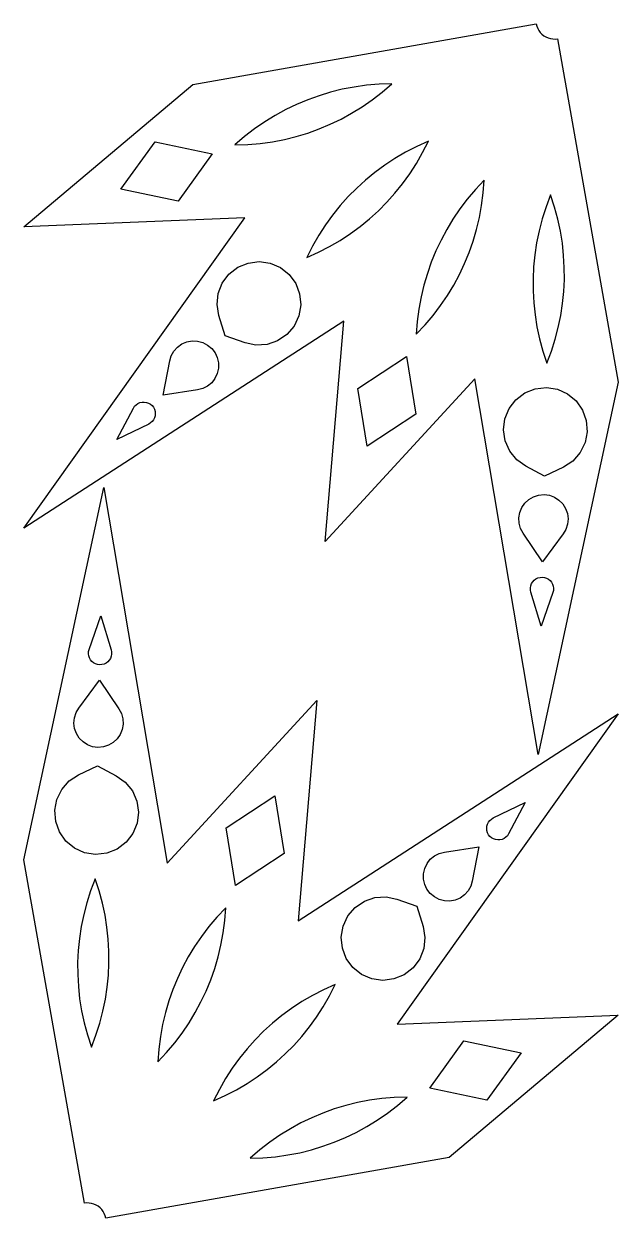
# Model space of a CAD drawing. Header units: metres. Extents: x 10 to 1102, y -2206 to -10.
import ezdxf

# ---------------------------------------------------------------- set-up
doc = ezdxf.new("R2010")
doc.units = ezdxf.units.M

msp = doc.modelspace()

# ---------------------------------------------------------------- linework, layer by layer
at = {"layer": 'CONTOUR'}
for points in [[(1102.4, -668.88), (955.74, -1353.82), (839.09, -663.14), (563.82, -961.78), (598.03, -557.07), (10, -937.68), (415.9, -366.82), (10.08, -383.34), (320.45, -121.35), (951.95, -10), (953, -14.29), (954.6, -18.4), (956.73, -22.27), (959.34, -25.83), (962.39, -29.02), (965.83, -31.79), (969.61, -34.08), (973.65, -35.85), (977.89, -37.09), (982.25, -37.76), (986.66, -37.86), (991.05, -37.38)], [(10, -1547.62), (156.66, -862.68), (273.31, -1553.36), (548.59, -1254.72), (514.38, -1659.44), (1102.4, -1278.82), (696.5, -1849.69), (1102.33, -1833.16), (791.96, -2095.15), (160.45, -2206.5), (159.4, -2202.21), (157.8, -2198.1), (155.68, -2194.23), (153.07, -2190.67), (150.01, -2187.48), (146.57, -2184.72), (142.8, -2182.43), (138.76, -2180.65), (134.52, -2179.41), (130.15, -2178.74), (125.74, -2178.65), (121.35, -2179.13)]]:
    msp.add_lwpolyline(points, close=True, dxfattribs=at)
at = {"layer": 'HOLES'}
for points in [[(686.37, -120.35), (662.93, -121.05), (639.97, -122.99), (617.47, -126.1), (595.41, -130.34), (573.78, -135.68), (552.56, -142.09), (531.76, -149.57), (511.37, -158.11), (491.39, -167.71), (471.84, -178.39), (452.71, -190.17), (434.02, -203.08), (415.78, -217.16), (398.03, -232.48), (421.46, -231.77), (444.42, -229.84), (466.92, -226.73), (488.98, -222.48), (510.62, -217.15), (531.83, -210.73), (552.63, -203.25), (573.02, -194.71), (593, -185.11), (612.56, -174.43), (631.69, -162.65), (650.38, -149.74), (668.61, -135.66)], [(356.09, -248.79), (293.35, -335.78), (188.32, -314.02), (251.06, -227.03)], [(753.58, -225.86), (732.2, -235.48), (711.73, -246.05), (692.13, -257.53), (673.37, -269.89), (655.43, -283.11), (638.28, -297.15), (621.93, -312.02), (606.36, -327.71), (591.58, -344.23), (577.6, -361.58), (564.43, -379.78), (552.1, -398.86), (540.65, -418.85), (530.1, -439.79), (551.49, -430.17), (571.95, -419.6), (591.55, -408.12), (610.31, -395.76), (628.26, -382.54), (645.4, -368.5), (661.76, -353.63), (677.33, -337.93), (692.11, -321.42), (706.09, -304.07), (719.26, -285.87), (731.58, -266.79), (743.04, -246.8)], [(856.06, -297.61), (839.99, -314.68), (825.12, -332.28), (811.41, -350.39), (798.81, -368.99), (787.29, -388.06), (776.82, -407.6), (767.4, -427.6), (759.02, -448.06), (751.69, -468.97), (745.41, -490.35), (740.21, -512.21), (736.12, -534.55), (733.19, -557.4), (731.46, -580.79), (747.54, -563.72), (762.4, -546.11), (776.11, -528), (788.71, -509.41), (800.23, -490.33), (810.7, -470.79), (820.12, -450.8), (828.5, -430.34), (835.83, -409.43), (842.11, -388.04), (847.31, -366.19), (851.4, -343.85), (854.33, -320.99)], [(978.2, -324.69), (969.88, -346.61), (962.88, -368.56), (957.14, -390.54), (952.62, -412.54), (949.27, -434.57), (947.08, -456.63), (946.03, -478.71), (946.12, -500.82), (947.35, -522.95), (949.73, -545.1), (953.29, -567.28), (958.06, -589.49), (964.09, -611.73), (971.45, -633.99), (979.77, -612.07), (986.76, -590.12), (992.5, -568.14), (997.03, -546.13), (1000.37, -524.1), (1002.56, -502.05), (1003.61, -479.97), (1003.53, -457.86), (1002.3, -435.73), (999.92, -413.58), (996.36, -391.39), (991.58, -369.19), (985.55, -346.95)], [(379.76, -583.71), (368.44, -546.45), (365.15, -526.22), (367.32, -505.84), (374.8, -486.75), (387.05, -470.32), (403.2, -457.71), (422.12, -449.81), (442.45, -447.18), (462.75, -450.02), (481.58, -458.12), (497.6, -470.91), (509.67, -487.47), (516.94, -506.64), (518.89, -527.04), (515.39, -547.24), (506.67, -565.79), (493.36, -581.38), (476.41, -592.9), (457.02, -599.54), (436.56, -600.82), (416.49, -596.65)], [(265.99, -692.63), (278.07, -629.85), (280.99, -620.38), (285.9, -611.78), (292.56, -604.45), (300.65, -598.73), (309.78, -594.91), (319.53, -593.16), (329.43, -593.57), (339, -596.12), (347.79, -600.69), (355.38, -607.05), (361.41, -614.91), (365.59, -623.89), (367.71, -633.57), (367.69, -643.47), (365.52, -653.14), (361.3, -662.1), (355.24, -669.93), (347.63, -676.26), (338.82, -680.79), (329.23, -683.3)], [(713.34, -621.97), (730.49, -727.85), (640.84, -786.73), (623.69, -680.86)], [(966.91, -842.06), (932.56, -823.72), (915.92, -811.74), (903.05, -795.79), (894.84, -777.01), (891.88, -756.73), (894.38, -736.39), (902.17, -717.43), (914.69, -701.2), (931.06, -688.85), (950.1, -681.27), (970.47, -678.98), (990.72, -682.15), (1009.41, -690.56), (1025.22, -703.61), (1037.02, -720.37), (1043.97, -739.65), (1045.59, -760.08), (1041.75, -780.22), (1032.73, -798.62), (1019.17, -813.99), (1002.03, -825.24)], [(180.66, -774.31), (211.4, -716.78), (213.63, -713.42), (216.44, -710.54), (219.74, -708.25), (223.42, -706.61), (227.34, -705.69), (231.36, -705.52), (235.34, -706.1), (239.14, -707.43), (242.63, -709.44), (245.67, -712.08), (248.17, -715.23), (250.03, -718.8), (251.19, -722.66), (251.6, -726.66), (251.26, -730.67), (250.17, -734.55), (248.37, -738.15), (245.93, -741.35), (242.93, -744.03), (239.48, -746.11)], [(963.47, -999.53), (927.62, -946.59), (923, -937.84), (920.38, -928.28), (919.91, -918.39), (921.59, -908.63), (925.34, -899.46), (931, -891.33), (938.29, -884.63), (946.86, -879.66), (956.3, -876.67), (966.17, -875.81), (975.99, -877.1), (985.3, -880.5), (993.64, -885.83), (1000.63, -892.85), (1005.93, -901.22), (1009.28, -910.54), (1010.54, -920.37), (1009.63, -930.23), (1006.6, -939.66), (1001.6, -948.21)], [(960.9, -1117.62), (941.95, -1055.2), (941.15, -1051.26), (941.11, -1047.23), (941.82, -1043.27), (943.26, -1039.51), (945.38, -1036.09), (948.1, -1033.13), (951.33, -1030.73), (954.96, -1028.98), (958.84, -1027.94), (962.86, -1027.65), (966.86, -1028.11), (970.7, -1029.32), (974.24, -1031.23), (977.36, -1033.77), (979.96, -1036.85), (981.92, -1040.36), (983.2, -1044.17), (983.74, -1048.16), (983.51, -1052.18), (982.54, -1056.09)], [(151.51, -1098.88), (170.45, -1161.3), (171.25, -1165.24), (171.3, -1169.27), (170.59, -1173.23), (169.15, -1176.99), (167.03, -1180.41), (164.3, -1183.37), (161.07, -1185.77), (157.45, -1187.53), (153.56, -1188.56), (149.55, -1188.86), (145.55, -1188.39), (141.71, -1187.18), (138.16, -1185.27), (135.04, -1182.74), (132.45, -1179.66), (130.48, -1176.15), (129.2, -1172.33), (128.67, -1168.34), (128.89, -1164.32), (129.86, -1160.41)], [(148.93, -1216.97), (184.78, -1269.91), (189.41, -1278.67), (192.02, -1288.22), (192.5, -1298.11), (190.82, -1307.88), (187.06, -1317.04), (181.4, -1325.17), (174.11, -1331.88), (165.54, -1336.84), (156.1, -1339.83), (146.23, -1340.7), (136.41, -1339.4), (127.11, -1336), (118.76, -1330.67), (111.77, -1323.65), (106.48, -1315.28), (103.12, -1305.96), (101.87, -1296.14), (102.78, -1286.27), (105.81, -1276.84), (110.81, -1268.29)], [(145.5, -1374.44), (179.85, -1392.78), (196.48, -1404.76), (209.36, -1420.71), (217.57, -1439.49), (220.52, -1459.77), (218.02, -1480.12), (210.23, -1499.08), (197.71, -1515.3), (181.35, -1527.65), (162.31, -1535.24), (141.94, -1537.52), (121.69, -1534.35), (102.99, -1525.94), (87.19, -1512.89), (75.39, -1496.13), (68.43, -1476.85), (66.82, -1456.42), (70.66, -1436.28), (79.68, -1417.88), (93.24, -1402.51), (110.38, -1391.27)], [(399.07, -1594.53), (381.92, -1488.65), (471.56, -1429.77), (488.71, -1535.65)], [(931.75, -1442.19), (901, -1499.72), (898.78, -1503.08), (895.96, -1505.96), (892.66, -1508.26), (888.98, -1509.9), (885.07, -1510.82), (881.04, -1510.99), (877.06, -1510.4), (873.26, -1509.07), (869.78, -1507.06), (866.73, -1504.43), (864.24, -1501.27), (862.38, -1497.7), (861.22, -1493.85), (860.8, -1489.84), (861.15, -1485.83), (862.24, -1481.96), (864.04, -1478.36), (866.48, -1475.16), (869.48, -1472.47), (872.93, -1470.4)], [(846.42, -1523.88), (834.34, -1586.65), (831.41, -1596.12), (826.51, -1604.72), (819.85, -1612.06), (811.76, -1617.77), (802.62, -1621.59), (792.87, -1623.34), (782.97, -1622.93), (773.4, -1620.38), (764.61, -1615.81), (757.02, -1609.45), (751, -1601.59), (746.82, -1592.61), (744.69, -1582.94), (744.71, -1573.03), (746.88, -1563.37), (751.1, -1554.4), (757.16, -1546.57), (764.78, -1540.24), (773.59, -1535.71), (783.17, -1533.21)], [(134.21, -1891.81), (142.53, -1869.89), (149.52, -1847.94), (155.26, -1825.96), (159.78, -1803.96), (163.13, -1781.93), (165.32, -1759.87), (166.37, -1737.79), (166.29, -1715.69), (165.06, -1693.56), (162.68, -1671.4), (159.12, -1649.22), (154.34, -1627.01), (148.31, -1604.78), (140.96, -1582.51), (132.64, -1604.43), (125.64, -1626.39), (119.9, -1648.36), (115.38, -1670.37), (112.03, -1692.4), (109.84, -1714.45), (108.79, -1736.54), (108.88, -1758.64), (110.1, -1780.77), (112.49, -1802.93), (116.05, -1825.11), (120.82, -1847.32), (126.85, -1869.55)], [(732.64, -1632.79), (743.96, -1670.05), (747.25, -1690.28), (745.08, -1710.66), (737.61, -1729.75), (725.36, -1746.18), (709.2, -1758.8), (690.29, -1766.69), (669.96, -1769.32), (649.66, -1766.48), (630.83, -1758.38), (614.81, -1745.59), (602.73, -1729.03), (595.46, -1709.86), (593.51, -1689.46), (597.02, -1669.27), (605.73, -1650.71), (619.04, -1635.12), (635.99, -1623.6), (655.39, -1616.96), (675.84, -1615.69), (695.91, -1619.86)], [(256.34, -1918.89), (272.42, -1901.82), (287.28, -1884.22), (300.99, -1866.11), (313.59, -1847.51), (325.12, -1828.44), (335.58, -1808.9), (345, -1788.9), (353.38, -1768.45), (360.72, -1747.53), (366.99, -1726.15), (372.19, -1704.3), (376.28, -1681.95), (379.22, -1659.1), (380.94, -1635.72), (364.87, -1652.79), (350, -1670.39), (336.29, -1688.5), (323.69, -1707.1), (312.17, -1726.17), (301.7, -1745.71), (292.28, -1765.71), (283.9, -1786.16), (276.57, -1807.08), (270.29, -1828.46), (265.09, -1850.31), (261, -1872.66), (258.07, -1895.51)], [(358.82, -1990.65), (380.2, -1981.03), (400.67, -1970.45), (420.27, -1958.97), (439.03, -1946.61), (456.97, -1933.4), (474.12, -1919.35), (490.48, -1904.48), (506.04, -1888.79), (520.83, -1872.27), (534.81, -1854.92), (547.97, -1836.72), (560.3, -1817.64), (571.76, -1797.65), (582.3, -1776.71), (560.92, -1786.33), (540.45, -1796.9), (520.85, -1808.39), (502.09, -1820.75), (484.15, -1833.96), (467, -1848.01), (450.65, -1862.88), (435.08, -1878.57), (420.3, -1895.08), (406.31, -1912.43), (393.15, -1930.64), (380.82, -1949.72), (369.36, -1969.7)], [(756.32, -1967.72), (819.05, -1880.73), (924.08, -1902.48), (861.34, -1989.47)], [(426.04, -2096.16), (449.47, -2095.45), (472.43, -2093.52), (494.93, -2090.41), (516.99, -2086.17), (538.63, -2080.83), (559.84, -2074.41), (580.64, -2066.93), (601.03, -2058.39), (621.01, -2048.79), (640.57, -2038.11), (659.7, -2026.33), (678.39, -2013.42), (696.62, -1999.34), (714.38, -1984.03), (690.94, -1984.73), (667.98, -1986.67), (645.48, -1989.78), (623.42, -1994.02), (601.79, -1999.36), (580.57, -2005.77), (559.77, -2013.25), (539.38, -2021.79), (519.4, -2031.39), (499.85, -2042.07), (480.72, -2053.85), (462.03, -2066.76), (443.79, -2080.84)]]:
    msp.add_lwpolyline(points, close=True, dxfattribs=at)

doc.saveas('drawing.dxf')
